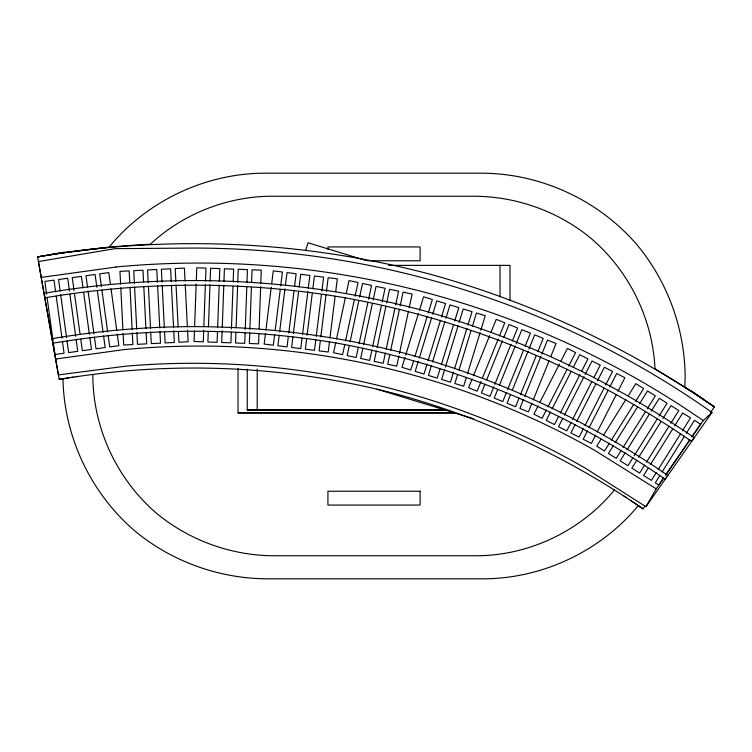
<?xml version="1.0" encoding="UTF-8"?>
<svg xmlns="http://www.w3.org/2000/svg" width="752" height="752" viewBox="0 0 752 752"><rect width="100%" height="100%" fill="white"/><g stroke="black" fill="none" stroke-linecap="round" stroke-linejoin="round"><path stroke-width="1.13" d="M92.863 374.872L92.834 376C93.182 428.405 116.917 479.466 156.783 513.484C189.269 540.293 230.516 555.23 272.609 555.766L475.414 555.766C528.609 555.944 580.901 531.072 614.506 489.881M194.458 330.946L194.072 341.474L203.284 341.812L203.717 330.119M194.627 326.265L196.178 284.153M196.31 280.637L196.78 267.778L205.992 268.107L205.522 280.975M203.839 326.603L205.39 284.491M208.276 331.453L207.89 341.981L217.102 342.32L217.488 331.792M208.454 326.772L209.996 284.66M210.128 281.145L210.598 268.276L219.81 268.614L219.34 281.483M217.666 327.111L219.208 284.999M222.141 330.786L221.708 342.489L230.92 342.827L231.306 332.299M222.272 327.28L223.814 285.168M223.946 281.652L224.416 268.784L233.628 269.122L233.158 281.991M231.437 328.793L232.988 286.672M235.912 332.469L235.526 342.997L244.738 343.335L245.124 332.807M236.09 327.787L237.632 285.675M237.764 282.16L238.234 269.291L247.446 269.63L246.976 282.498M245.255 329.301L246.806 287.179M249.739 332.976L249.344 343.504L258.556 343.843L258.951 333.315M249.861 329.47L251.412 287.349M251.582 282.667L252.052 269.799L261.264 270.137L260.794 283.006M259.12 328.633L260.662 286.521M265.475 333.606L264.178 344.068L273.324 345.206L274.63 334.743M265.907 330.128L271.256 287.142M271.688 283.654L273.277 270.88L282.423 272.017L280.693 285.957M275.204 330.1L280.261 289.445M279.199 335.317L277.902 345.77L287.048 346.907L288.345 336.454M279.631 331.829L284.97 288.843M285.412 285.365L286.991 272.581L296.147 273.719L294.558 286.503M288.787 332.967L293.976 291.146M292.923 337.018L291.626 347.48L300.772 348.608L302.069 338.156M293.355 333.54L298.553 291.71M299.127 287.067L300.715 274.292L309.871 275.429L308.282 288.204M302.501 334.668L307.85 291.691M306.647 338.729L305.35 349.182L314.496 350.319L315.793 339.866M307.079 335.242L312.277 293.421M312.851 288.768L314.439 275.993L323.586 277.131L321.856 291.071M316.225 336.379L321.424 294.558M320.371 340.43L319.074 350.883L328.22 352.021L329.517 341.568M320.803 336.943L326.001 295.122M326.434 291.635L328.163 277.695L337.31 278.832L335.721 291.616M329.949 338.08L335.148 296.26M335.806 342.404L333.606 352.707L342.621 354.634L344.82 344.331M336.539 338.973L345.347 297.754M346.324 293.177L349.013 280.59L358.027 282.508L355.094 296.25M345.553 340.9L354.361 299.681M349.332 345.3L347.133 355.602L356.147 357.52L358.347 347.217M350.065 341.859L358.864 300.65M359.597 297.209L362.53 283.476L371.544 285.403L368.612 299.136M359.08 343.786L367.878 302.567M362.859 348.185L360.659 358.488L369.674 360.415L371.873 350.112M363.592 344.745L372.39 303.535M373.124 300.095L376.056 286.362L385.071 288.289L382.138 302.022M372.607 346.672L381.405 305.462M376.376 351.071L374.176 361.374L383.191 363.301L385.391 352.998M377.109 347.64L385.917 306.421M386.65 302.99L389.583 289.247L398.598 291.174L395.665 304.908M386.124 349.558L394.932 308.348M389.658 355.104L387.703 364.259L396.718 366.186L398.917 355.884M390.636 350.526L399.434 309.307M400.167 305.876L403.1 292.133L412.115 294.06L409.182 307.803M399.406 353.59L408.449 311.234M305.622 250.651L308.029 242.783L366.205 260.577M405.055 357.247L401.972 367.324L410.78 370.022L413.525 361.073M405.742 355.01L418.422 313.593M419.447 310.238L423.564 296.805L432.372 299.503L428.264 312.935M414.897 356.589L427.239 316.291M418.272 361.298L415.189 371.375L424.006 374.073L427.089 363.996M419.306 357.943L431.639 317.645M432.673 314.289L436.78 300.856L445.598 303.554L441.49 316.987M428.123 360.64L440.456 320.343M431.498 365.35L428.414 375.427L437.232 378.124L439.967 369.166M432.522 361.994L444.864 321.696M445.889 318.331L450.006 304.908L458.823 307.606L454.706 321.038M441.339 364.692L453.682 324.394M444.723 369.401L441.64 379.469L450.448 382.166L453.531 372.099M445.41 367.155L458.09 325.738M459.115 322.382L463.232 308.95L472.04 311.648L467.932 325.08M454.565 368.734L466.898 328.445M457.601 374.562L454.857 383.52L463.674 386.218L466.419 377.26M458.974 370.087L470.968 330.908M472.341 326.434L476.448 313.001L485.266 315.699L480.81 330.25M467.443 373.904L480.124 332.487M472.096 379.046L468.59 387.722L477.135 391.181L481.083 381.414M473.412 375.784L489.637 335.627M490.953 332.375L496.217 319.346L504.771 322.796L499.507 335.824M482.399 378.153L498.191 339.077M484.918 384.225L481.412 392.901L489.956 396.36L493.904 386.594M486.676 379.882L502.458 340.806M503.774 337.554L509.038 324.526L517.592 327.985L512.328 341.004M494.778 384.422L511.012 344.266M497.739 389.404L494.233 398.09L502.778 401.54L506.284 392.854M499.497 385.062L515.28 345.986M516.163 343.814L521.86 329.705L530.414 333.164L525.15 346.183M507.6 389.602L523.392 350.526M510.561 394.584L507.055 403.269L515.599 406.719L519.106 398.043M512.309 390.241L528.101 351.165M528.985 349.003L534.681 334.884L543.226 338.344L537.971 351.372M520.422 394.781L536.214 355.705M523.383 399.763L519.876 408.449L528.421 411.899L531.927 403.222M524.699 396.511L540.923 356.354M541.807 354.183L547.503 340.073L556.048 343.523L550.784 356.551M533.243 399.961L549.035 360.894M538.159 405.779L533.901 414.126L542.117 418.309L546.375 409.972M539.748 402.658L559.422 364.062M561.011 360.932L567.393 348.42L575.609 352.603L568.7 366.168M547.964 406.841L567.102 369.288M550.473 412.058L546.225 420.406L554.44 424.589L558.689 416.251M552.071 408.938L571.21 371.385M573.334 367.211L579.717 354.7L587.923 358.883L581.55 371.403M560.287 413.121L579.952 374.524M562.797 418.338L558.548 426.685L566.764 430.868L571.012 422.53M564.395 415.217L584.06 376.62M585.122 374.534L592.031 360.979L600.246 365.162L593.873 377.683M572.61 419.4L591.739 381.847M575.12 424.617L570.862 432.964L579.078 437.147L583.336 428.809M576.709 421.496L595.847 383.943M597.445 380.813L604.354 367.258L612.57 371.441L605.661 384.996M584.924 425.679L604.063 388.126M587.444 430.896L583.185 439.243L591.401 443.426L595.65 435.088M589.032 427.775L608.171 390.222M609.769 387.092L616.678 373.537L624.884 377.72L617.975 391.275M597.248 431.958L616.386 394.405M645.949 506.726L711.975 412.425A900.858 900.858 0 0 0 194.082 248.057L114.99 248.649L38.427 261.574L58.412 374.91L125.387 366.224A785.455 785.455 0 0 1 585.46 468.233L645.949 506.726L656.223 488.847L663.508 478.272M601.045 439.206L596.693 446.152L604.505 451.04L609.477 443.097M603.527 435.229L625.89 399.509M628.371 395.543L635.825 383.633L643.637 388.53L635.562 401.427M611.338 440.127L633.701 404.407M613.388 445.551L608.415 453.484L616.226 458.372L621.199 450.439M615.249 442.571L637.611 406.851M639.473 403.871L647.547 390.974L655.359 395.862L647.284 408.759M623.06 447.459L645.423 411.739M625.109 452.883L620.137 460.826L627.948 465.714L632.921 457.771M626.971 449.903L649.333 414.183M651.194 411.212L659.269 398.306L667.08 403.204L659.006 416.1M634.162 455.787L657.145 419.08M636.831 460.224L631.859 468.158L639.67 473.055L644.643 465.112M638.692 457.244L661.055 421.524M662.916 418.544L670.991 405.648L678.802 410.536L670.728 423.432M646.504 462.132L668.866 426.412M647.923 468.552L643.58 475.499L651.392 480.387L656.364 472.453M650.414 464.586L672.777 428.856M674.638 425.886L682.713 412.98L690.524 417.877L682.449 430.774M658.226 469.474L680.588 433.754M659.645 475.884L655.302 482.831L658.761 485.002L663.396 478.244M662.136 471.918L684.489 436.198M686.36 433.218L694.434 420.321L700.497 424.194L691.887 436.743M665.388 475.349L689.894 439.638M666.15 474.427L689.33 440.775M691.981 436.921L703.233 420.584L711.975 412.425M60.235 253.208L37.6 256.883L59.211 379.45C171.23 360.293 286.963 365.303 396.896 394.151C484.692 418.272 568.07 457.178 643.016 508.878L645.037 505.993M710.358 412.698L714.4 406.926L688.315 389.348L655.001 368.743C652.623 317.833 628.193 269.047 588.91 236.598C556.79 210.955 516.492 196.742 475.414 196.234L272.609 196.234C227.706 196.159 183.234 213.653 150.362 244.231C112.565 246.111 74.88 250.331 37.6 256.883C167.461 234.68 301.637 240.49 429.072 273.925C530.856 301.89 627.516 347.001 714.4 406.926L701.343 397.987M51.221 254.486L64.832 252.089M68.554 377.871L59.211 379.45L62.952 378.839C64.155 437.382 91.199 494.102 135.943 531.871C172.443 561.659 218.606 578.222 265.691 578.814L482.333 578.814C541.825 579.002 600.35 551.442 638.279 505.654L642.49 508.512M71.355 377.419L73.226 377.128M76.037 376.696L77.907 376.414M61.363 253.039L108.984 247.258C146.903 200.934 205.794 172.988 265.691 173.186L482.333 173.186C541.459 173.58 599.062 200.361 637.452 245.331C667.691 281.981 684.546 328.511 685.147 376L684.828 387.158L691.455 391.454M41.341 277.385L116.09 267.026M55.733 359.014L123.911 349.624A801.594 801.594 0 0 1 594.249 450.063L656.223 488.847M367.596 260.765L420.105 260.765L420.105 246.938L327.919 246.938L327.919 249.241M388.587 265.371L509.988 265.371L509.988 300.349M247.248 409.652L446.068 409.652M247.248 409.878L446.068 409.878M446.068 409.943L247.248 409.943L247.248 369.138M238.036 368.386L238.036 412.876L454.443 412.876M238.036 412.876L453.719 412.876M377.034 389.207L473.666 418.751M624.085 496.066L625.673 497.119M695.581 394.161L698.053 395.796M630.43 500.268L633.588 502.392M634.378 502.928L643.016 508.878M691.746 391.068L703.073 399.002M110.394 284.209L108.796 272.609L99.668 273.869L101.426 286.625M111.033 288.843L116.786 330.598M117.265 334.076L118.863 345.666L109.736 346.926L108.138 335.336M101.905 290.103L107.658 331.848M96.858 287.255L95.1 274.499L85.963 275.758L87.561 287.349M97.337 290.733L103.09 332.478M103.569 335.956L105.167 347.556L96.03 348.815L94.432 337.216M88.04 290.836L93.953 333.738M82.993 287.978L81.395 276.388L72.267 277.638L74.025 290.404M83.632 292.622L89.385 334.367M89.864 337.845L91.462 349.445L82.335 350.705L80.737 339.105M74.504 293.882L80.097 334.471M69.457 291.024L67.699 278.268L58.571 279.528L60.169 291.127M69.936 294.511L75.689 336.257M76.168 339.735L77.766 351.334L68.639 352.594L67.041 340.994M60.649 294.605L66.561 337.516M55.601 291.757L54.003 280.158L44.866 281.417L46.624 294.173M56.24 296.391L61.993 338.146M62.472 341.624L64.07 353.224L54.934 354.474L53.336 342.884M47.103 297.651L53.016 340.562M185.058 280.966L184.4 268.097L175.197 268.567L175.846 281.427M185.227 284.472L187.361 326.556M187.539 330.062L188.132 341.756L178.929 342.226L178.393 331.698M176.024 284.933L178.158 327.026M171.24 281.662L170.591 268.802L161.389 269.263L162.037 282.132M171.418 285.168L173.552 327.261M173.731 330.767L174.323 342.461L165.111 342.921L164.585 332.403M162.216 285.638L164.34 327.722M157.431 282.357L156.783 269.498L147.571 269.968L148.229 282.827M157.61 285.863L159.744 327.957M159.922 331.463L160.514 343.156L151.302 343.626L150.71 331.933M148.407 286.333L150.532 328.427M143.566 281.887L142.974 270.203L133.762 270.664L134.411 283.523M143.801 286.568L145.926 328.652M146.17 333.333L146.696 343.852L137.494 344.322L136.902 332.628M134.589 287.029L136.723 329.122M129.748 282.592L129.156 270.899L119.953 271.359L120.602 284.228M129.993 287.264L132.117 329.357M132.296 332.863L132.888 344.557L123.685 345.018L123.093 333.324M120.781 287.734L122.914 329.818M500.024 265.371L500.024 296.852M257.212 369.138L257.212 409.943M116.081 266.979A884.935 884.935 0 0 1 703.223 420.594M667.673 475.349L665.2 479.231C567.13 411.259 454.828 364.541 337.413 343.232C243.375 327.27 146.988 327.299 52.95 343.213L52.349 338.644C170.281 318.481 292.133 323.774 407.866 354.136C500.569 379.591 588.553 420.753 667.673 475.349M694.077 437.57L691.605 441.452C588.036 369.674 469.436 320.352 345.431 297.839C246.101 280.975 144.281 281.013 44.941 297.811L44.349 293.252C168.89 271.951 297.557 277.544 419.776 309.608C517.649 336.482 610.549 379.939 694.077 437.57M420.105 491.235L327.919 491.235L327.919 505.062L420.105 505.062L420.105 491.235"/></g></svg>
